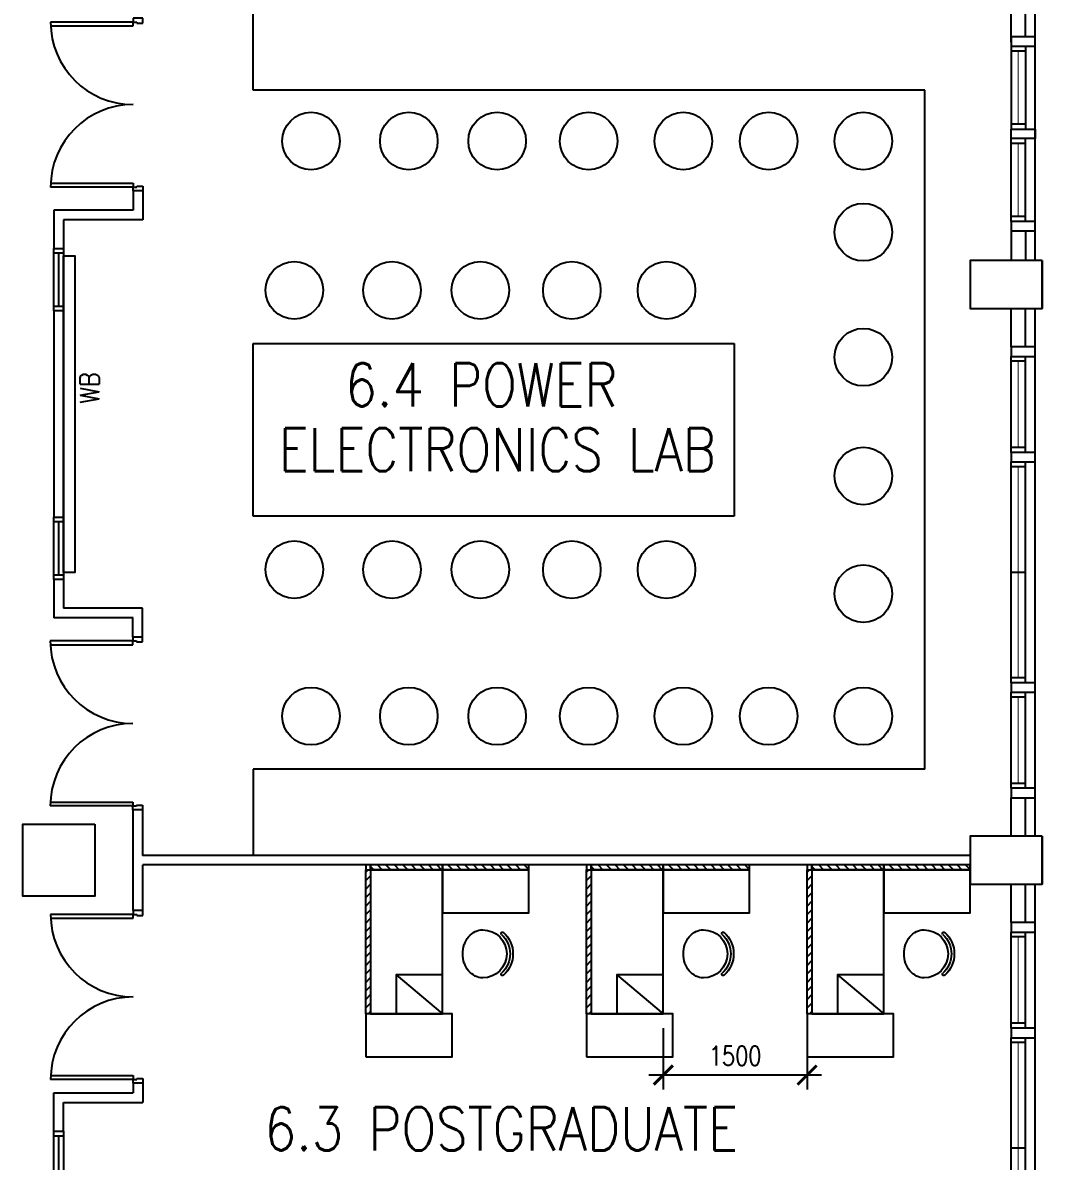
# Model space of a CAD drawing. Extents: x 2687779 to 2997471, y -863049 to -631414.
# Drawn here: x 2711341 to 2721966, y -829561 to -817697 of the extents above; entities that cross this region are included whole.
import ezdxf

# ---------------------------------------------------------------- set-up
doc = ezdxf.new("R2010")
doc.units = 0
doc.header["$LTSCALE"] = 10
doc.header["$MEASUREMENT"] = 0
doc.header["$PDMODE"] = 34
doc.layers.get('0').update_dxf_attribs({"linetype": 'CONTINUOUS'})
doc.layers.get('DEFPOINTS').update_dxf_attribs({"linetype": 'CONTINUOUS'})
for name, color, linetype in [('COL', 3, 'CONTINUOUS'), ('DR', 7, 'CONTINUOUS'), ('FURN', 1, 'CONTINUOUS'), ('FURN1', 7, 'CONTINUOUS'), ('LINE', 7, 'CONTINUOUS'), ('partition', 7, 'CONTINUOUS'), ('stair', 7, 'CONTINUOUS'), ('T50', 3, 'CONTINUOUS'), ('WALL', 2, 'CONTINUOUS'), ('WIN', 5, 'CONTINUOUS')]:
    doc.layers.add(name, color=color, linetype=linetype)
doc.styles.add('ROMANS', font='romans.shx', dxfattribs={"width": 0.8, "height": 100})
doc.styles.get("Standard").update_dxf_attribs({"font": 'ROMANS.SHX'})
doc.dimstyles.new('STANDARD$0', dxfattribs={"dimscale": 0, "dimtxt": 8, "dimasz": 6, "dimexe": 1, "dimexo": 1, "dimgap": 3, "dimtad": 1, "dimdec": 0, "dimlfac": -1, "dimrnd": 1, "dimzin": 0, "dimdsep": 46, "dimtxsty": 'Standard', "dimcen": 0, "dimclrd": 5, "dimclre": 250, "dimadec": 0, "dimazin": 0, "dimtfac": 1, "dimtdec": 4, "dimtofl": 0, "dimtmove": 0, "dimatfit": 3, "dimfxl": 1, "dimtolj": 1, "dimtzin": 0, "dimarcsym": 0})

# ---------------------------------------------------------------- blocks, each defined once
blk = doc.blocks.new('D1800-A')
at = {"layer": 'DR'}
for p, q in [((0, 0), (100, 0)), ((0, -50), (0, 0)), ((100, 0), (100, -40)), ((60, -50), (0, -50)), ((100, -40), (60, -40)), ((60, -40), (60, -50)), ((100, -40), (960, -40)), ((100, -80), (100, -40)), ((959, -80), (100, -80)), ((60, -1750), (0, -1750)), ((0, -1750), (0, -1800)), ((60, -1760), (60, -1750)), ((100, -1760), (60, -1760)), ((959, -1720), (100, -1720)), ((100, -1720), (100, -1760)), ((100, -1760), (960, -1760)), ((100, -1800), (100, -1760)), ((0, -1800), (100, -1800))]:
    blk.add_line(p, q, dxfattribs=at)
for centre, start, end in [((100, -40), 270.0001, 0), ((100, -1760), 0, 90)]:
    blk.add_arc(centre, 860, start, end, dxfattribs=at)
blk = doc.blocks.new('FG')
at = {"layer": 'LINE', "linetype": 'Continuous'}
for points in [[(0, 0), (50, 0), (50, 100), (0, 100)], [(600, 0), (650, 0), (650, 100), (600, 100)]]:
    blk.add_lwpolyline(points, close=True, dxfattribs=at)
at = {"layer": 'LINE', "color": 5, "linetype": 'Continuous'}
for points in [[(600, 100), (50, 100)], [(50, 0), (600, 0)]]:
    blk.add_lwpolyline(points, dxfattribs=at)
at = {"layer": 'LINE', "color": 1, "linetype": 'Continuous'}
blk.add_lwpolyline([(50, 50), (600, 50)], dxfattribs=at)
blk = doc.blocks.new('CHAIR10')
at = {"layer": 'FURN1', "color": 1}
for centre, radius, start, end in [((-487, 712), 252, 140.136, 160.9198), ((-515, 735), 216, 116.3827, 140.136), ((-533, 772), 175, 90, 116.3827), ((-533, 697), 250, 270, 90), ((-328, 909), 15, 48.1599, 228.1599), ((-518, 697), 270, 311.8401, 48.1599), ((-518, 697), 300, 311.8401, 48.1599), ((-443, 697), 299, 160.9198, 180), ((-443, 697), 299, 180, 199.0802), ((-487, 682), 252, 199.0802, 219.864), ((-515, 658), 216, 219.864, 243.6173), ((-328, 485), 15, 131.8401, 311.8401), ((-533, 622), 175, 243.6173, 270)]:
    blk.add_arc(centre, radius, start, end, dxfattribs=at)
blk = doc.blocks.new('_ARCHTICK')
at = {"color": 0, "linetype": 'ByBlock', "const_width": 0.15}
blk.add_lwpolyline([(-0.5, -0.5), (0.5, 0.5)], dxfattribs=at)
blk = doc.blocks.new('*D360')
at = {"layer": 'DEFPOINTS', "color": 0, "linetype": 'Continuous', "transparency": 16777216}
for p in [(2718017, -828024), (2719516, -828024), (2718017, -828663)]:
    blk.add_point(p, dxfattribs=at)
at = {"layer": 'FURN', "color": 7, "linetype": 'Continuous', "lineweight": -2, "transparency": 16777216}
for p, q in [((2718017, -828174), (2718017, -828813)), ((2719516, -828174), (2719516, -828813)), ((2719666, -828663), (2717867, -828663))]:
    blk.add_line(p, q, dxfattribs=at)
at = {"layer": 'FURN', "color": 7, "linetype": 'Continuous', "lineweight": -2, "transparency": 16777216, "xscale": 200, "yscale": 200, "zscale": 200, "rotation": 180}
blk.add_blockref('_ARCHTICK', (2718017, -828663), dxfattribs=at)
at = {"layer": 'FURN', "color": 7, "linetype": 'Continuous', "lineweight": -2, "transparency": 16777216, "xscale": 200, "yscale": 200, "zscale": 200}
blk.add_blockref('_ARCHTICK', (2719516, -828663), dxfattribs=at)
at = {"layer": 'FURN', "color": 7, "linetype": 'Continuous', "transparency": 16777216, "insert": (2718766, -828463), "char_height": 200, "attachment_point": 5, "style": 'ROMANS'}
blk.add_mtext('\\A1;1500', dxfattribs=at)

msp = doc.modelspace()

# ---------------------------------------------------------------- hatches: boundary and pattern name
at = {"layer": 'FURN', "linetype": 'Continuous'}
h = msp.add_hatch(dxfattribs=at)
h.set_pattern_fill('ANSI31', color=256, scale=500, angle=90, style=0)
h.set_pattern_definition([(135, (2387887.79, -2485233.055), (-44.1941738, -44.1941739), [])])
h.paths.add_polyline_path([(2714966.8, -826524.1), (2714966.8, -826474.1), (2715716.8, -826474.1), (2715716.8, -826524.1)])
h = msp.add_hatch(dxfattribs=at)
h.set_pattern_fill('ANSI31', color=256, scale=500, angle=90, style=0)
h.set_pattern_definition([(135, (2388151.72, -2485381.37), (-44.1941738, -44.1941739), [])])
h.paths.add_polyline_path([(2716616.8, -826474.1), (2716616.8, -826524.1), (2715716.8, -826524.1), (2715716.8, -826474.1)])
h = msp.add_hatch(dxfattribs=at)
h.set_pattern_fill('ANSI31', color=256, scale=500, angle=90, style=0)
h.set_pattern_definition([(135, (2390187.55, -2485233.055), (-44.1941738, -44.1941739), [])])
h.paths.add_polyline_path([(2717266.6, -826524.1), (2717266.6, -826474.1), (2718016.6, -826474.1), (2718016.6, -826524.1)])
h = msp.add_hatch(dxfattribs=at)
h.set_pattern_fill('ANSI31', color=256, scale=500, angle=90, style=0)
h.set_pattern_definition([(135, (2390451.48, -2485381.37), (-44.1941738, -44.1941739), [])])
h.paths.add_polyline_path([(2718916.6, -826474.1), (2718916.6, -826524.1), (2718016.6, -826524.1), (2718016.6, -826474.1)])
h = msp.add_hatch(dxfattribs=at)
h.set_pattern_fill('ANSI31', color=256, scale=500, angle=90, style=0)
h.set_pattern_definition([(135, (2392487.31, -2485233.055), (-44.1941738, -44.1941739), [])])
h.paths.add_polyline_path([(2719566.3, -826524.1), (2719566.3, -826474.1), (2720316.3, -826474.1), (2720316.3, -826524.1)])
h = msp.add_hatch(dxfattribs=at)
h.set_pattern_fill('ANSI31', color=256, scale=500, angle=90, style=0)
h.set_pattern_definition([(135, (2392751.24, -2485381.37), (-44.1941738, -44.1941739), [])])
h.paths.add_polyline_path([(2721216.3, -826474.1), (2721216.3, -826524.1), (2720316.3, -826524.1), (2720316.3, -826474.1)])
h = msp.add_hatch(dxfattribs=at)
h.set_pattern_fill('ANSI31', color=256, scale=500, angle=90, style=0)
h.set_pattern_definition([(45, (3042057.18, -2484875.64), (44.1941739, -44.1941738), [])])
h.paths.add_polyline_path([(2714966.8, -828024.1), (2714916.8, -828024.1), (2714916.8, -826524.1), (2714966.8, -826524.1)])
h = msp.add_hatch(dxfattribs=at)
h.set_pattern_fill('ANSI31', color=256, scale=500, angle=90, style=0)
h.set_pattern_definition([(45, (3044356.94, -2484875.64), (44.1941739, -44.1941738), [])])
h.paths.add_polyline_path([(2717266.6, -828024.1), (2717216.6, -828024.1), (2717216.6, -826524.1), (2717266.6, -826524.1)])
h = msp.add_hatch(dxfattribs=at)
h.set_pattern_fill('ANSI31', color=256, scale=500, angle=90, style=0)
h.set_pattern_definition([(45, (3046656.7, -2484875.64), (44.1941739, -44.1941738), [])])
h.paths.add_polyline_path([(2719566.3, -828024.1), (2719516.3, -828024.1), (2719516.3, -826524.1), (2719566.3, -826524.1)])

# ---------------------------------------------------------------- linework, layer by layer
at = {"color": 9}
for p, q in [((2721891.3, -820174.1), (2721891.3, -814674.1)), ((2721891.3, -826174.1), (2721891.3, -820674.1)), ((2721891.3, -832174.1), (2721891.3, -826674.1))]:
    msp.add_line(p, q, dxfattribs=at)
at = {"linetype": 'Continuous'}
for p, q in [((2712491.3, -819449.1), (2712491.3, -819649.1)), ((2712591.3, -819449.1), (2712591.3, -819749.1)), ((2712491.3, -819649.1), (2711666.3, -819649.1)), ((2712591.3, -819649.1), (2712591.3, -819749.1)), ((2712591.3, -819749.1), (2711766.3, -819749.1)), ((2712588.2, -823799.1), (2711766.3, -823799.1)), ((2712588.2, -824099.1), (2712588.2, -823799.1)), ((2712491.3, -823899.1), (2711666.3, -823899.1)), ((2712488.2, -824099.1), (2712488.2, -823899.1))]:
    msp.add_line(p, q, dxfattribs=at)
at = {"layer": 'COL'}
for points in [[(2721966.3, -820174.1), (2721216.3, -820174.1), (2721216.3, -820674.1), (2721966.3, -820674.1)], [(2712091.3, -826049.1), (2712091.3, -826799.1), (2711341.3, -826799.1), (2711341.3, -826049.1)], [(2721966.3, -826174.1), (2721216.3, -826174.1), (2721216.3, -826674.1), (2721966.3, -826674.1)]]:
    msp.add_lwpolyline(points, close=True, dxfattribs=at)
at = {"layer": 'COL', "color": 0}
for points in [[(2721966.3, -820174.1), (2721966.3, -820674.1)], [(2721466.3, -820674.1), (2721466.3, -820674.1)], [(2721466.3, -826174.1), (2721466.3, -826174.1), (2721466.5, -826174.1)], [(2721966.3, -826174.1), (2721966.3, -826674.1)]]:
    msp.add_lwpolyline(points, dxfattribs=at)
at = {"layer": 'FURN', "linetype": 'Continuous'}
for p, q in [((2713741.3, -818399.1), (2713741.3, -817499.1)), ((2720741.3, -818399.1), (2713741.3, -818399.1)), ((2720741.3, -825474.1), (2720741.3, -818399.1)), ((2713741.3, -822837.8), (2713741.3, -821037.8)), ((2713741.3, -821037.8), (2718755.3, -821037.8)), ((2718755.3, -821037.8), (2718755.3, -822837.8)), ((2718755.3, -822837.8), (2713741.3, -822837.8)), ((2720741.3, -825474.1), (2713741.3, -825474.1)), ((2713741.3, -825474.1), (2713741.3, -826374.1)), ((2715231.8, -827620.1), (2715716.8, -828024.1)), ((2717531.6, -827620.1), (2718016.6, -828024.1)), ((2719831.3, -827620.1), (2720316.3, -828024.1))]:
    msp.add_line(p, q, dxfattribs=at)
for points in [[(2711766.3, -823424.1), (2711766.3, -820124.1), (2711885.4, -820124.1), (2711885.4, -823424.1)], [(2714966.8, -826524.1), (2714966.8, -826474.1), (2714916.8, -826474.1), (2714916.8, -826524.1)], [(2715716.8, -826524.1), (2715716.8, -826474.1), (2714966.8, -826474.1), (2714966.8, -826524.1)], [(2716616.8, -826524.1), (2716616.8, -826474.1), (2715716.8, -826474.1), (2715716.8, -826524.1)], [(2717266.6, -826524.1), (2717266.6, -826474.1), (2717216.6, -826474.1), (2717216.6, -826524.1)], [(2718016.6, -826524.1), (2718016.6, -826474.1), (2717266.6, -826474.1), (2717266.6, -826524.1)], [(2718916.6, -826524.1), (2718916.6, -826474.1), (2718016.6, -826474.1), (2718016.6, -826524.1)], [(2719566.3, -826524.1), (2719566.3, -826474.1), (2719516.3, -826474.1), (2719516.3, -826524.1)], [(2720316.3, -826524.1), (2720316.3, -826474.1), (2719566.3, -826474.1), (2719566.3, -826524.1)], [(2721216.3, -826524.1), (2721216.3, -826474.1), (2720316.3, -826474.1), (2720316.3, -826524.1)], [(2714966.8, -828024.1), (2714916.8, -828024.1), (2714916.8, -826524.1), (2714966.8, -826524.1)], [(2715716.8, -828024.1), (2715716.8, -826524.1), (2714966.8, -826524.1), (2714966.8, -828024.1)], [(2715716.8, -826974.1), (2716616.8, -826974.1), (2716616.8, -826524.1), (2715716.8, -826524.1)], [(2717266.6, -828024.1), (2717216.6, -828024.1), (2717216.6, -826524.1), (2717266.6, -826524.1)], [(2718016.6, -828024.1), (2718016.6, -826524.1), (2717266.6, -826524.1), (2717266.6, -828024.1)], [(2718016.6, -826974.1), (2718916.6, -826974.1), (2718916.6, -826524.1), (2718016.6, -826524.1)], [(2719566.3, -828024.1), (2719516.3, -828024.1), (2719516.3, -826524.1), (2719566.3, -826524.1)], [(2720316.3, -828024.1), (2720316.3, -826524.1), (2719566.3, -826524.1), (2719566.3, -828024.1)], [(2720316.3, -826974.1), (2721216.3, -826974.1), (2721216.3, -826524.1), (2720316.3, -826524.1)], [(2715716.8, -828024.1), (2715716.8, -827620.1), (2715231.8, -827620.1), (2715231.8, -828024.1)], [(2718016.6, -828024.1), (2718016.6, -827620.1), (2717531.6, -827620.1), (2717531.6, -828024.1)], [(2720316.3, -828024.1), (2720316.3, -827620.1), (2719831.3, -827620.1), (2719831.3, -828024.1)], [(2714916.8, -828474.1), (2715816.8, -828474.1), (2715816.8, -828024.1), (2714916.8, -828024.1)], [(2717216.6, -828474.1), (2718116.6, -828474.1), (2718116.6, -828024.1), (2717216.6, -828024.1)], [(2719516.3, -828474.1), (2720416.3, -828474.1), (2720416.3, -828024.1), (2719516.3, -828024.1)]]:
    msp.add_lwpolyline(points, close=True, dxfattribs=at)
for centre in [(2714345.7, -818930), (2715364.8, -818930), (2716285.3, -818930), (2717238.7, -818930), (2718225, -818930), (2719116, -818930), (2720102.3, -818930), (2720102.3, -819879), (2714170.9, -820484.5), (2715190, -820484.5), (2716110.6, -820484.5), (2717064, -820484.5), (2718050.2, -820484.5), (2720102.3, -821182), (2720102.3, -822419), (2714170.9, -823396), (2715190, -823396), (2716110.6, -823396), (2717064, -823396), (2718050.2, -823396), (2720102.3, -823647), (2714345.7, -824923), (2715364.8, -824923), (2716285.3, -824923), (2717238.7, -824923), (2718225, -824923), (2719116, -824923), (2720102.3, -824923)]:
    msp.add_circle(centre, 300, dxfattribs=at)
at = {"layer": 'partition'}
for p, q in [((2721216.3, -826374.1), (2712588.2, -826374.1)), ((2721216.3, -826474.1), (2712591.3, -826474.1)), ((2711666.3, -828849.1), (2712491.3, -828849.1)), ((2711666.3, -829249.1), (2711666.3, -828849.1)), ((2711766.3, -828949.1), (2712591.3, -828949.1)), ((2711766.3, -829249.1), (2711766.3, -828949.1))]:
    msp.add_line(p, q, dxfattribs=at)
at = {"layer": 'partition', "linetype": 'Continuous'}
for p, q in [((2712591.3, -826949.1), (2712591.3, -826474.1)), ((2712491.3, -828749.1), (2712491.3, -828849.1)), ((2712591.3, -828749.1), (2712591.3, -828949.1))]:
    msp.add_line(p, q, dxfattribs=at)
at = {"layer": 'stair'}
for p, q in [((2711666.3, -819649.1), (2711666.3, -820049.1)), ((2711766.3, -819749.1), (2711766.3, -820049.1)), ((2711666.3, -820699.1), (2711666.3, -822849.1)), ((2711766.3, -820699.1), (2711766.3, -822849.1)), ((2711666.3, -823499.1), (2711666.3, -823899.1)), ((2711766.3, -823499.1), (2711766.3, -823799.1)), ((2712488.2, -825899.1), (2712488.2, -826949.1)), ((2712588.2, -825899.1), (2712588.2, -826374.1))]:
    msp.add_line(p, q, dxfattribs=at)
at = {"layer": 'WALL'}
for p, q in [((2721791.3, -817841.5), (2721791.3, -817349.1)), ((2721641.3, -817899.1), (2721641.3, -817499.1)), ((2721791.3, -819866.5), (2721791.3, -820174.1)), ((2721641.3, -821074.1), (2721641.3, -820674.1)), ((2721791.3, -821074.1), (2721791.3, -820674.1)), ((2721641.3, -826174.1), (2721641.3, -825774.1)), ((2721791.3, -826174.1), (2721791.3, -825774.1)), ((2721641.3, -827074.1), (2721641.3, -826674.1)), ((2721791.3, -827074.1), (2721791.3, -826674.1))]:
    msp.add_line(p, q, dxfattribs=at)
for points in [[(2721891.3, -817841.5), (2721641.3, -817841.5), (2721641.3, -817941.5), (2721891.3, -817941.5)], [(2721891.3, -818904), (2721641.3, -818904), (2721641.3, -818804), (2721891.3, -818804)], [(2721891.3, -819766.5), (2721641.3, -819766.5), (2721641.3, -819866.5), (2721891.3, -819866.5)], [(2721891.3, -821074.1), (2721641.3, -821074.1), (2721641.3, -821174.1), (2721891.3, -821174.1)], [(2721891.3, -822174.1), (2721641.3, -822174.1), (2721641.3, -822274.1), (2721891.3, -822274.1)], [(2721891.3, -824574.1), (2721641.3, -824574.1), (2721641.3, -824674.1), (2721891.3, -824674.1)], [(2721891.3, -825674.1), (2721641.3, -825674.1), (2721641.3, -825774.1), (2721891.3, -825774.1)], [(2721891.3, -827074.1), (2721641.3, -827074.1), (2721641.3, -827174.1), (2721891.3, -827174.1)], [(2721891.3, -828174.1), (2721641.3, -828174.1), (2721641.3, -828274.1), (2721891.3, -828274.1)]]:
    msp.add_lwpolyline(points, close=True, dxfattribs=at)
msp.add_lwpolyline([(2721641.3, -819866.5), (2721641.3, -820174.1)], dxfattribs=at)
at = {"layer": 'WIN'}
for p, q in [((2721641.3, -817941.5), (2721641.3, -818804)), ((2721791.3, -817941.5), (2721791.3, -818804)), ((2721791.3, -817991.5), (2721641.3, -817991.5)), ((2721791.3, -818754), (2721641.3, -818754)), ((2721641.3, -819766.5), (2721641.3, -818904)), ((2721791.3, -819766.5), (2721791.3, -818904)), ((2721791.3, -818954), (2721641.3, -818954)), ((2721791.3, -819716.5), (2721641.3, -819716.5)), ((2721641.3, -822174.1), (2721641.3, -821174.1)), ((2721791.3, -821224.1), (2721641.3, -821224.1)), ((2721791.3, -822174.1), (2721791.3, -821174.1)), ((2721791.3, -822124.1), (2721641.3, -822124.1)), ((2721641.3, -824574.1), (2721641.3, -822274.1)), ((2721791.3, -822324.1), (2721641.3, -822324.1)), ((2721791.3, -824574.1), (2721791.3, -822274.1)), ((2721791.3, -823424.1), (2721641.3, -823424.1)), ((2721791.3, -824524.1), (2721641.3, -824524.1)), ((2721641.3, -825674.1), (2721641.3, -824674.1)), ((2721791.3, -825674.1), (2721791.3, -824674.1)), ((2721791.3, -824724.1), (2721641.3, -824724.1)), ((2721791.3, -825624.1), (2721641.3, -825624.1)), ((2721641.3, -828174.1), (2721641.3, -827174.1)), ((2721791.3, -828174.1), (2721791.3, -827174.1)), ((2721791.3, -827224.1), (2721641.3, -827224.1)), ((2721791.3, -828124.1), (2721641.3, -828124.1)), ((2721641.3, -830574.1), (2721641.3, -828274.1)), ((2721791.3, -830574.1), (2721791.3, -828274.1)), ((2721791.3, -828324.1), (2721641.3, -828324.1)), ((2721791.3, -829424.1), (2721641.3, -829424.1))]:
    msp.add_line(p, q, dxfattribs=at)
at = {"layer": 'WIN', "const_width": 10, "flags": 128}
for points in [[(2721716.3, -818754), (2721716.3, -817991.5)], [(2721716.3, -818954), (2721716.3, -819716.5)], [(2721716.3, -822124.1), (2721716.3, -821224.1)], [(2721716.3, -824524.1), (2721716.3, -822324.1)], [(2721716.3, -824724.1), (2721716.3, -825624.1)], [(2721716.3, -828124.1), (2721716.3, -827224.1)], [(2721716.3, -830524.1), (2721716.3, -828324.1)]]:
    msp.add_lwpolyline(points, dxfattribs=at)

# ---------------------------------------------------------------- block references
at = {"layer": 'FURN', "linetype": 'Continuous', "xscale": -1, "rotation": 180.0000000533608}
for p in [(2716668.6, -826703), (2718968.3, -826703), (2721268.1, -826703)]:
    msp.add_blockref('CHAIR10', p, dxfattribs=at)
at = {"layer": 'LINE', "linetype": 'Continuous', "xscale": -1, "rotation": 270}
for p in [(2711666.3, -820699.1), (2711666.3, -823499.1), (2711666.3, -829899.1)]:
    msp.add_blockref('FG', p, dxfattribs=at)
at = {"layer": 'stair', "rotation": 180}
for p in [(2712591.3, -819449.1), (2712588.2, -825899.1), (2712591.3, -828749.1)]:
    msp.add_blockref('D1800-A', p, dxfattribs=at)

# ---------------------------------------------------------------- texts
at = {"layer": 'FURN', "linetype": 'Continuous', "style": 'ROMANS', "width": 0.85}
msp.add_text('WB', height=200, rotation=90, dxfattribs=at).set_placement((2712137.9, -821666.3))
at = {"layer": 'T50', "style": 'ROMANS', "width": 0.85}
for s, p in [('6.4 POWER ', (2714703.5, -821694.5)), ('ELECTRONICS LAB', (2714009.6, -822370.5)), ('6.3 POSTGRADUATE', (2713861.9, -829448.4))]:
    msp.add_text(s, height=450, dxfattribs=at).set_placement(p)

# ---------------------------------------------------------------- dimensions: what is measured, and where the dimension line sits
at = {"layer": 'FURN', "linetype": 'Continuous'}
dim = msp.add_linear_dim(base=(2718016.6, -828662.6), p1=(2719516.3, -828024.1), p2=(2718016.6, -828024.1), dimstyle='STANDARD$0', override={"dimscale": 100, "dimtxt": 2, "dimasz": 2, "dimexe": 1.5, "dimexo": 1.5, "dimgap": 1, "dimtxsty": 'ROMANS', "dimblk": 'ARCHTICK', "dimdle": 1.5, "dimclrd": 7, "dimclre": 7, "dimclrt": 7, "dimtdec": 0, "dimtmove": 2}, dxfattribs=at)
dim.commit()
dim.dimension.update_dxf_attribs({"geometry": '*D360', "text_midpoint": (2718766.5, -828462.6)})

doc.saveas('drawing.dxf')
